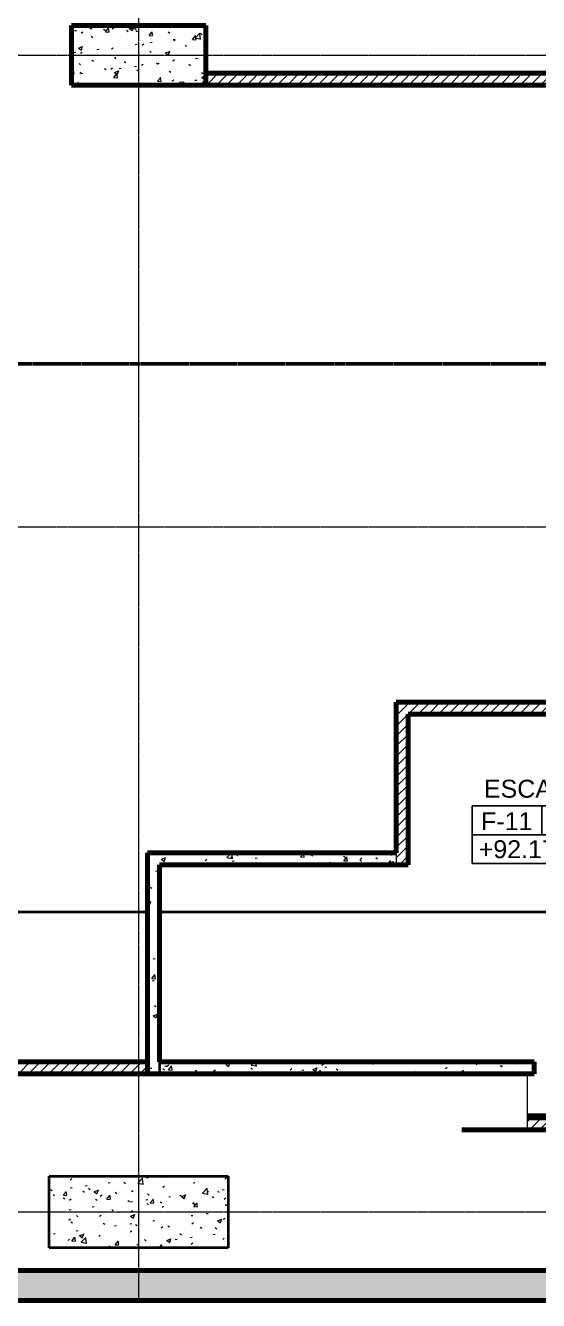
# Model space of a CAD drawing. Header units: millimetres. Extents: x -920231 to -841213, y -17301 to 22361.
# Drawn here: x -906180 to -897583, y -17276 to 4079 of the extents above; entities that cross this region are included whole.
import ezdxf

# ---------------------------------------------------------------- set-up
doc = ezdxf.new("R2010")
doc.units = ezdxf.units.MM
doc.linetypes.add('DPA_Grid _ Level 100', pattern=[10, 5.5, -1.6, 1.3, -1.6])
for name, color, linetype, lineweight in [('A-COLS', 5, 'Continuous', 70), ('A-COLS-E', 1, 'Continuous', 35), ('A-DETL', 1, 'Continuous', 70), ('A-ROOM-IDEN', 3, 'Continuous', 25), ('A-ROOM-LINE', 3, 'Continuous', 25), ('A-WALL', 5, 'Continuous', 35), ('A-WALL-PATT', 1, 'Continuous', 35), ('G-ANNO-SECL', 3, 'Continuous', 9), ('S-FNDN', 2, 'Continuous', 35), ('S-GRID', 251, 'Continuous', 9), ('WALL-E', 2, 'Continuous', 35)]:
    doc.layers.add(name, color=color, linetype=linetype, lineweight=lineweight)
doc.styles.add('Arial_2', font='arial.ttf', dxfattribs={"height": 300})
pattern_1 = [(45, (0, 0), (-84.852814, 84.852814), [])]
pattern_2 = [(50, (0, 0), (728.7365, -63.75582), [76.2, -838.2]), (355, (0, 0), (-140.9716, 764.2276), [60.96, -670.56]), (100.451, (60.7, -5.3), (587.77, 700.46675), [64.76, -712.36]), (46.184, (0, 203.2), (1084.3162, -168.171), [114.3, -1257.3]), (96.636, (90.4, 189.2), (949.6099, 989.7098), [97.14, -1068.54]), (351.184, (0, 203.2), (949.6206, 989.7012), [91.44, -1005.84]), (21, (101.6, 152.4), (606.45787, -409.06057), [76.2, -838.2]), (326, (101.6, 152.4), (247.20834, 736.7529), [60.96, -670.56]), (71.451, (152.14, 118.3), (853.66825, 327.68547), [64.76, -712.36]), (37.5, (0, 0), (12.35469, 338.22012), [33.528, -628.904, 33.528, -647.192, -673.1]), (37.5, (0, 0), (12.35469, 338.22012), [-1343.152, 33.528, -639.572]), (7.5, (0, 0), (267.27887, 400.72213), [33.528, -354.584, 33.528, -613.664, -256.54]), (7.5, (0, 0), (267.27887, 400.72213), [-1035.304, 33.528, -223.012]), (327.5, (-226.57, 0), (542.36333, -22.915345), [33.528, -220.472, 33.528, -758.952, -1051.56]), (327.5, (-226.57, 0), (542.36333, -22.915345), [-1046.48, 33.528, -1018.032]), (317.5, (-328.17, 0), (592.51696, 101.7071), [33.528, -296.672, 33.528, -492.76, -746.76]), (317.5, (-328.17, 0), (592.51696, 101.7071), [-856.488, 33.528, -713.232])]

# ---------------------------------------------------------------- blocks, each defined once
blk = doc.blocks.new('DPA_Room Tag Box - Standard-4486259-4230-01 ENLARGED MULTI-PURPOSE LEVEL - REFLECTED CEILING PLAN - SHEET 1')
at = {"layer": 'A-ROOM-LINE'}
for p, q in [((-17.5, -2.94), (-17.5, -12.6)), ((-17.5, -2.94), (17.5, -2.94)), ((-5.83, -2.94), (-5.83, -7.77)), ((5.83, -2.94), (5.83, -7.77)), ((17.5, -2.94), (17.5, -12.6)), ((-17.5, -7.77), (17.5, -7.77)), ((0, -7.77), (0, -12.6)), ((-17.5, -12.6), (17.5, -12.6))]:
    blk.add_line(p, q, dxfattribs=at)
blk = doc.blocks.new('*U1411')
at = {"layer": 'S-GRID', "linetype": 'DPA_Grid _ Level 100'}
for p, q in [((-34200, -20855.1), (-34200, 16910.1)), ((24628.5, 0), (-48793, 0)), ((24628.5, -7900), (-48793, -7900)), ((24628.5, -19375), (-48793, -19375))]:
    blk.add_line(p, q, dxfattribs=at)

msp = doc.modelspace()

# ---------------------------------------------------------------- hatches: boundary and pattern name
at = {"layer": 'A-COLS-E', "lineweight": 9}
h = msp.add_hatch(dxfattribs=at)
h.set_pattern_fill('FP_1', color=256, style=0, pattern_type=2)
h.set_pattern_definition(pattern_2)
h.paths.add_polyline_path([(-903157, 3079), (-903157, 4079), (-905407, 4079), (-905407, 3079)])
at = {"layer": 'A-WALL-PATT', "lineweight": 9}
h = msp.add_hatch(dxfattribs=at)
h.set_pattern_fill('FP_2', color=256, style=0, pattern_type=2)
h.set_pattern_definition(pattern_1)
h.paths.add_polyline_path([(-894540, 3079), (-894007, 3079), (-894007, 3279), (-903157, 3279), (-903157, 3079), (-895689, 3079)])
h = msp.add_hatch(dxfattribs=at)
h.set_pattern_fill('FP_2', color=256, style=0, pattern_type=2)
h.set_pattern_definition(pattern_1)
h.paths.add_polyline_path([(-899967, -9978), (-899767, -9978), (-899767, -7256), (-899967, -7256), (-899967, -9778)])
h = msp.add_hatch(dxfattribs=at)
h.set_pattern_fill('FP_2', color=256, style=0, pattern_type=2)
h.set_pattern_definition(pattern_1)
h.paths.add_polyline_path([(-881898, -7456), (-881572, -7456), (-881372, -7256), (-899767, -7256), (-899767, -7456), (-884197, -7456)])
h = msp.add_hatch(dxfattribs=at)
h.set_pattern_fill('FP_1', color=256, style=0, pattern_type=2)
h.set_pattern_definition(pattern_2)
h.paths.add_polyline_path([(-899967, -9978), (-899967, -9778), (-904137, -9778), (-904137, -9978), (-903937, -9978)])
h = msp.add_hatch(dxfattribs=at)
h.set_pattern_fill('FP_1', color=256, style=0, pattern_type=2)
h.set_pattern_definition(pattern_2)
h.paths.add_polyline_path([(-904137, -13478), (-903937, -13478), (-903937, -9978), (-904137, -9978)])
h = msp.add_hatch(dxfattribs=at)
h.set_pattern_fill('FP_2', color=256, style=0, pattern_type=2)
h.set_pattern_definition(pattern_1)
h.paths.add_polyline_path([(-904137, -13478), (-904137, -13278), (-914637, -13278), (-914637, -13478)])
h = msp.add_hatch(dxfattribs=at)
h.set_pattern_fill('FP_1', color=256, style=0, pattern_type=2)
h.set_pattern_definition(pattern_2)
h.paths.add_polyline_path([(-897767, -13478), (-897658, -13478), (-897658, -13278), (-903937, -13278), (-903937, -13478), (-897988, -13478)])
h = msp.add_hatch(dxfattribs=at)
h.set_pattern_fill('FP_2', color=256, style=0, pattern_type=2)
h.set_pattern_definition(pattern_1)
h.paths.add_polyline_path([(-879747, -14416), (-879747, -14216), (-897767, -14216), (-897767, -14416), (-880447, -14416)])
h = msp.add_hatch(dxfattribs=at)
h.set_pattern_fill('FP_1', color=256, style=0, pattern_type=2)
h.set_pattern_definition(pattern_2)
h.paths.add_polyline_path([(-868781, -17276), (-868781, -16776), (-914637, -16776), (-914637, -17276), (-879599, -17276)])
at = {"layer": 'S-FNDN', "lineweight": 9}
h = msp.add_hatch(dxfattribs=at)
h.set_pattern_fill('FP_1', color=256, style=0, pattern_type=2)
h.set_pattern_definition(pattern_2)
h.paths.add_polyline_path([(-905782, -16396), (-902782, -16396), (-902782, -15196), (-905782, -15196)])
h = msp.add_hatch(dxfattribs=at)
h.set_pattern_fill('FP_1', color=256, style=0, pattern_type=2)
h.set_pattern_definition(pattern_2)
h.paths.add_polyline_path([(-905782, -16396), (-902782, -16396), (-902782, -15196), (-905782, -15196)])

# ---------------------------------------------------------------- linework, layer by layer
at = {"layer": 'A-COLS'}
for p, q in [((-905407, 3079), (-905407, 4079)), ((-905407, 4079), (-903157, 4079)), ((-903157, 4079), (-903157, 3079)), ((-903157, 3079), (-905407, 3079))]:
    msp.add_line(p, q, dxfattribs=at)
at = {"layer": 'A-DETL', "lineweight": 9}
for p, q in [((-897767, -13478), (-898937, -13478)), ((-897767, -14416), (-897767, -13478))]:
    msp.add_line(p, q, dxfattribs=at)
at = {"layer": 'A-WALL', "color": 7, "lineweight": 70}
for p, q in [((-903157, 3079), (-903157, 3279)), ((-903157, 3279), (-894007, 3279)), ((-894277, 3079), (-903157, 3079)), ((-899967, -9778), (-899967, -7256)), ((-899967, -7256), (-899767, -7256)), ((-899767, -7256), (-894277, -7256)), ((-899767, -7456), (-899767, -9978)), ((-894277, -7456), (-899767, -7456)), ((-904137, -9778), (-899967, -9778)), ((-904137, -9978), (-904137, -9778)), ((-904137, -13478), (-904137, -9978)), ((-899967, -9978), (-903937, -9978)), ((-903937, -9978), (-903937, -13278)), ((-899767, -9978), (-899967, -9978)), ((-914637, -13278), (-904137, -13278)), ((-904137, -13278), (-904137, -13478)), ((-903937, -13278), (-897658, -13278)), ((-897658, -13278), (-897658, -13478)), ((-904137, -13478), (-914637, -13478)), ((-903937, -13478), (-904137, -13478)), ((-897658, -13478), (-903937, -13478)), ((-897767, -14216), (-879747, -14216)), ((-880647, -14416), (-898867, -14416)), ((-914637, -16776), (-880647, -16776)), ((-868781, -17276), (-914637, -17276))]:
    msp.add_line(p, q, dxfattribs=at)
at = {"layer": 'A-WALL', "lineweight": 9}
msp.add_line((-899967, -9778), (-899967, -9978), dxfattribs=at)
at = {"layer": 'G-ANNO-SECL', "linetype": 'DPA_Grid _ Level 100', "lineweight": 50}
msp.add_line((-918400, -1588), (-844562, -1588), dxfattribs=at)
at = {"layer": 'S-FNDN'}
for p, q in [((-905782, -16396), (-905782, -15196)), ((-905782, -15196), (-902782, -15196)), ((-902782, -15196), (-902782, -16396)), ((-902782, -16396), (-905782, -16396))]:
    msp.add_line(p, q, dxfattribs=at)
at = {"layer": 'WALL-E'}
for p, q in [((-914137, -10766), (-904137, -10766)), ((-903937, -10766), (-894576, -10766)), ((-903937, -13278), (-903937, -13478)), ((-893499, -14166), (-897767, -14166)), ((-897767, -14216), (-893499, -14216))]:
    msp.add_line(p, q, dxfattribs=at)

# ---------------------------------------------------------------- block references
msp.add_blockref('*U1411', (-870082, 3579))
at = {"layer": 'A-ROOM-IDEN', "xscale": 99.99999999999993, "yscale": 99.99999999999993, "zscale": 99.99999999999993}
msp.add_blockref('DPA_Room Tag Box - Standard-4486259-4230-01 ENLARGED MULTI-PURPOSE LEVEL - REFLECTED CEILING PLAN - SHEET 1', (-896943, -8698), dxfattribs=at)

# ---------------------------------------------------------------- texts
at = {"layer": 'A-ROOM-IDEN', "lineweight": 9, "char_height": 300, "attachment_point": 1, "style": 'Arial_2'}
for s, insert, width in [('ESCAPE STAIR', (-898498, -8554), 3759.91), ('F-11', (-898546, -9098), 1058.23), ('+92.170', (-898585, -9567), 1883.97)]:
    msp.add_mtext(s, dxfattribs=dict(at, insert=insert, width=width))

doc.saveas('drawing.dxf')
